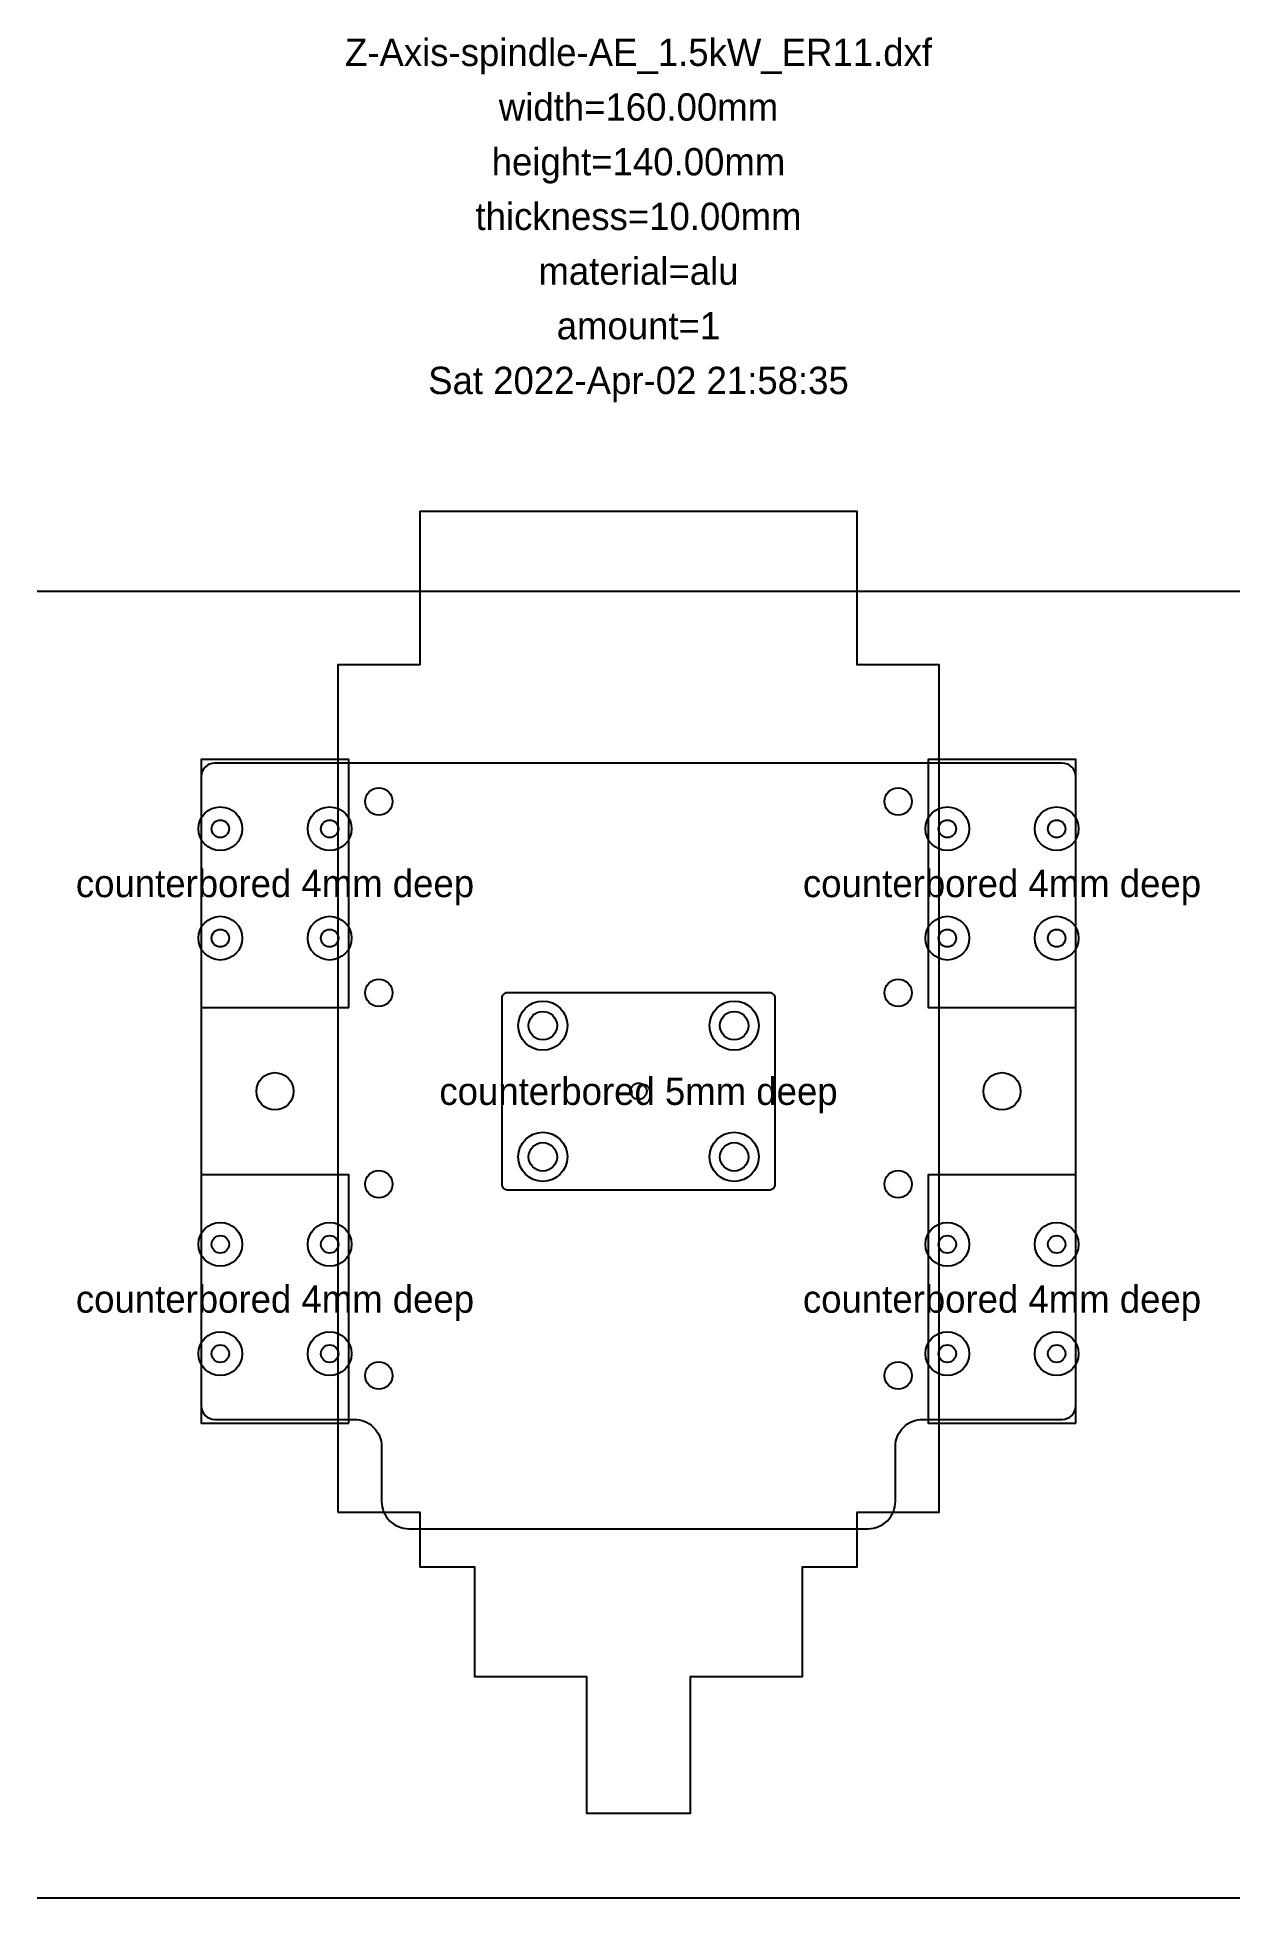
# Model space of a CAD drawing. Header units: millimetres. Extents: x -110 to 110, y -68 to 273.
import ezdxf
from ezdxf.enums import TextEntityAlignment as Align

# ---------------------------------------------------------------- set-up
doc = ezdxf.new("R2010")
doc.units = ezdxf.units.MM
doc.layers.add('annotation', color=2, linetype='Continuous')
doc.layers.add('outline', color=2, linetype='Continuous')
doc.styles.add('LiberationSerif', font='LiberationSerif-Regular.ttf')

msp = doc.modelspace()

# ---------------------------------------------------------------- linework, layer by layer
msp.add_lwpolyline([(-42, 0), (42, 0, 0.414214), (47, 5), (47, 15, -0.414214), (52, 20), (77.5, 20, 0.414214), (80, 22.5), (80, 137.5, 0.414214), (77.5, 140), (-77.5, 140, 0.414214), (-80, 137.5), (-80, 22.5, 0.414214), (-77.5, 20), (-52, 20, -0.414214), (-47, 15), (-47, 5, 0.414214)], format="xyb", close=True)
for centre, radius in [((-47.5, 133), 2.5), ((47.5, 133), 2.5), ((-76.5, 128), 1.6), ((-56.5, 128), 1.6), ((56.5, 128), 1.6), ((76.5, 128), 1.6), ((-76.5, 108), 1.6), ((-56.5, 108), 1.6), ((56.5, 108), 1.6), ((76.5, 108), 1.6), ((-47.5, 98), 2.5), ((47.5, 98), 2.5), ((-17.5, 92), 2.6), ((17.5, 92), 2.6), ((-66.5, 80), 3.4), ((66.5, 80), 3.4), ((0, 80), 1.5), ((-17.5, 68), 2.6), ((17.5, 68), 2.6), ((-47.5, 63), 2.5), ((47.5, 63), 2.5), ((-76.5, 52), 1.6), ((-56.5, 52), 1.6), ((56.5, 52), 1.6), ((76.5, 52), 1.6), ((-76.5, 32), 1.6), ((-56.5, 32), 1.6), ((56.5, 32), 1.6), ((76.5, 32), 1.6), ((-47.5, 28), 2.5), ((47.5, 28), 2.5)]:
    msp.add_circle(centre, radius)
at = {"layer": 'annotation'}
for centre, radius in [((-76.5, 128), 4), ((-56.5, 128), 4), ((56.5, 128), 4), ((76.5, 128), 4), ((-76.5, 108), 4), ((-56.5, 108), 4), ((56.5, 108), 4), ((76.5, 108), 4), ((-17.5, 92), 4.5), ((17.5, 92), 4.5), ((-17.5, 68), 4.5), ((17.5, 68), 4.5), ((-76.5, 52), 4), ((-56.5, 52), 4), ((56.5, 52), 4), ((76.5, 52), 4), ((-76.5, 32), 4), ((-56.5, 32), 4), ((56.5, 32), 4), ((76.5, 32), 4)]:
    msp.add_circle(centre, radius, dxfattribs=at)
at = {"layer": 'outline'}
for points in [[(-55, 3), (-40, 3), (-40, -7), (-30, -7), (-30, -27), (-9.5, -27), (-9.5, -52), (9.5, -52), (9.5, -27), (30, -27), (30, -7), (40, -7), (40, 3), (55, 3), (55, 158), (40, 158), (40, 186), (-40, 186), (-40, 158), (-55, 158), (-55, 3)], [(-110, 171.44), (110, 171.44)], [(-110, -67.5), (110, -67.5)]]:
    msp.add_lwpolyline(points, dxfattribs=at)
for points in [[(-53, 95.3), (-53, 140.7), (-80, 140.7), (-80, 95.3)], [(80, 95.3), (80, 140.7), (53, 140.7), (53, 95.3)], [(-53, 19.3), (-53, 64.7), (-80, 64.7), (-80, 19.3)], [(80, 19.3), (80, 64.7), (53, 64.7), (53, 19.3)]]:
    msp.add_lwpolyline(points, close=True, dxfattribs=at)
msp.add_lwpolyline([(25, 63), (25, 97, 0.414214), (24, 98), (-24, 98, 0.414214), (-25, 97), (-25, 63, 0.414214), (-24, 62), (24, 62, 0.414214)], format="xyb", close=True, dxfattribs=at)
for p in [(-66.5, 118), (66.5, 118), (0, 80), (-66.5, 42), (66.5, 42)]:
    msp.add_point(p, dxfattribs=at)

# ---------------------------------------------------------------- texts
at = {"layer": 'annotation', "style": 'LiberationSerif'}
for s, p in [('Z-Axis-spindle-AE_1.5kW_ER11.dxf', (0, 270)), ('width=160.00mm', (0, 260)), ('height=140.00mm', (0, 250)), ('thickness=10.00mm', (0, 240)), ('material=alu', (0, 230)), ('amount=1', (0, 220)), ('Sat 2022-Apr-02 21:58:35', (0, 210)), ('counterbored 4mm deep', (-66.5, 118)), ('counterbored 4mm deep', (66.5, 118)), ('counterbored 5mm deep', (0, 80)), ('counterbored 4mm deep', (-66.5, 42)), ('counterbored 4mm deep', (66.5, 42))]:
    msp.add_text(s, height=5, dxfattribs=at).set_placement(p, align=Align.MIDDLE_CENTER)

doc.saveas('drawing.dxf')
